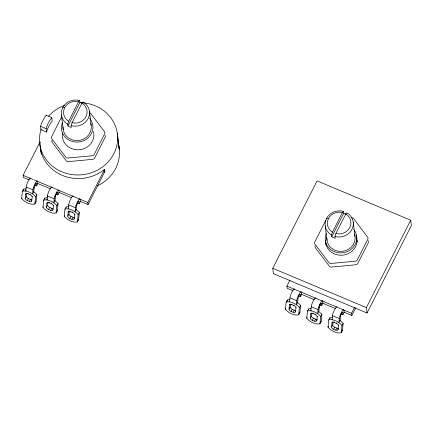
<?xml version="1.0" encoding="UTF-8"?>
<svg xmlns="http://www.w3.org/2000/svg" width="433" height="433" viewBox="0 0 433 433"><rect width="100%" height="100%" fill="white"/><g stroke="black" fill="none" stroke-linecap="round" stroke-linejoin="round"><path stroke-width="0.65" d="M33.146 191.446A9.661 5.239 30.5 0 1 36.789 194.677L36.047 201.962L34.84 204.008A9.661 5.239 30.5 0 1 21.65 198.466L22.397 191.186L23.599 189.14A9.661 5.239 30.5 0 1 26.24 188.918M23.458 190.504L23.599 189.14M79.97 201.242L88.056 204.636L104.905 171.408L104.64 169.249A39.116 36.112 -7 0 1 62.303 175.387A39.116 36.112 -7 0 1 39.966 142.078L23.117 175.311L30.775 178.526A5.418 1.099 -67.2 0 0 28.491 180.48A5.418 1.099 -67.2 0 0 26.153 187.018L25.736 191.045L26.191 190.276M31.901 200.463L31.598 200.972A2.354 1.277 30.5 0 1 29.336 201.437L27.209 200.544A2.354 1.277 30.5 0 1 25.217 198.292L25.634 194.222L26.164 193.324M25.217 198.292L26.424 196.241L26.711 193.443M31.598 200.972L32.318 196.393M34.938 185.21L36.637 185.925L37.85 183.543L37.584 181.384A5.418 1.099 -67.2 0 0 35.3 183.343A5.418 1.099 -67.2 0 0 32.957 189.881L32.545 193.903L33.752 191.857L34.164 187.83A2.593 0.525 -67.2 0 1 35.284 184.707A2.593 0.525 -67.2 0 1 36.372 183.771L35.522 183.413M34.84 204.008L35.587 196.728L36.789 194.677M54.417 200.382A9.661 5.239 30.5 0 1 58.065 203.618L57.318 210.898L56.117 212.944A9.661 5.239 30.5 0 1 42.927 207.402L43.668 200.122L44.875 198.076A9.661 5.239 30.5 0 1 47.511 197.854M44.783 198.985L44.875 198.076M52.084 187.733L52.052 187.462A5.418 1.099 -67.2 0 0 49.768 189.421A5.418 1.099 -67.2 0 0 47.424 195.96L47.013 199.981L47.392 199.342M53.178 209.399L52.875 209.908A2.354 1.277 30.5 0 1 50.607 210.373L48.48 209.48A2.354 1.277 30.5 0 1 46.493 207.228L46.91 203.158L47.359 202.39M46.493 207.228L47.695 205.182L47.982 202.384M52.875 209.908L53.595 205.329M56.214 194.152L57.914 194.866L59.121 192.479L58.856 190.325A5.418 1.099 -67.2 0 0 56.577 192.279A5.418 1.099 -67.2 0 0 54.233 198.817L53.822 202.844L55.023 200.793L55.44 196.771A2.593 0.525 -67.2 0 1 56.555 193.643A2.593 0.525 -67.2 0 1 57.649 192.707L56.799 192.349M56.117 212.944L56.858 205.664L58.065 203.618M75.488 209.188A9.661 5.239 30.5 0 1 79.342 212.554L78.595 219.834L77.388 221.885A9.661 5.239 30.5 0 1 64.198 216.343L64.945 209.063L66.152 207.012A9.661 5.239 30.5 0 1 68.56 206.779M66.103 207.467L66.152 207.012M73.323 196.403A5.418 1.099 -67.2 0 0 71.039 198.357A5.418 1.099 -67.2 0 0 68.701 204.896L68.29 208.923L68.663 208.278M74.449 218.335L74.151 218.849A2.354 1.277 30.5 0 1 71.883 219.309L69.756 218.416A2.354 1.277 30.5 0 1 67.77 216.164L68.187 212.094L68.787 211.071M67.77 216.164L68.971 214.119L69.285 211.066M74.151 218.849L74.866 214.265M77.485 203.088L79.19 203.802L80.397 201.421L80.132 199.261A5.418 1.099 -67.2 0 0 77.848 201.215A5.418 1.099 -67.2 0 0 75.51 207.753L75.098 211.78L76.3 209.734L76.711 205.707A2.593 0.525 -67.2 0 1 77.832 202.579A2.593 0.525 -67.2 0 1 78.925 201.643L78.075 201.285M77.388 221.885L78.135 214.6L79.342 212.554M296.951 302.272A9.661 5.239 30.5 0 1 300.599 305.503L299.853 312.788L298.651 314.834A9.661 5.239 30.5 0 1 285.461 309.292L286.202 302.012L287.409 299.966A9.661 5.239 30.5 0 1 289.818 299.728M287.268 301.33L287.317 300.875M287.36 300.421L287.409 299.966M294.602 289.488L294.586 289.352A5.418 1.099 -67.2 0 0 292.302 291.306A5.418 1.099 -67.2 0 0 289.958 297.85L289.547 301.871L289.921 301.233M295.712 311.289L295.409 311.798A2.354 1.277 30.5 0 1 293.141 312.263L291.014 311.37A2.354 1.277 30.5 0 1 289.028 309.119L289.444 305.048L289.969 304.15M289.028 309.119L290.229 307.067L290.516 304.269M295.409 311.798L296.129 307.219M298.748 296.037L300.448 296.751L301.655 294.37L301.39 292.21A5.418 1.099 -67.2 0 0 299.106 294.169A5.418 1.099 -67.2 0 0 296.767 300.708L296.356 304.735L297.558 302.683L297.969 298.662A2.593 0.525 -67.2 0 1 299.089 295.533A2.593 0.525 -67.2 0 1 300.183 294.597L299.333 294.24M298.651 314.834L299.392 307.554L300.599 305.503M318.228 311.208A9.661 5.239 30.5 0 1 321.876 314.445L321.129 321.724L319.922 323.77A9.661 5.239 30.5 0 1 306.732 318.233L307.479 310.948L308.68 308.902A9.661 5.239 30.5 0 1 311.094 308.664M308.637 309.357L308.68 308.902M315.83 298.131A5.418 1.099 -67.2 0 0 313.476 300.426A5.418 1.099 -67.2 0 0 311.235 306.786L310.824 310.807L311.121 310.299M317.135 319.971L316.685 320.739A2.354 1.277 30.5 0 1 314.418 321.199L312.29 320.306A2.354 1.277 30.5 0 1 310.304 318.055L310.721 313.985L311.17 313.216M310.304 318.055L311.506 316.009L311.82 312.956M316.685 320.739L317.4 316.155M319.597 304.8L321.724 305.693L322.931 303.306L322.666 301.151A5.418 1.099 -67.2 0 0 320.382 303.105A5.418 1.099 -67.2 0 0 318.044 309.644L317.627 313.671L318.834 311.619L319.245 307.598A2.593 0.525 -67.2 0 1 320.366 304.469A2.593 0.525 -67.2 0 1 321.459 303.533L320.604 303.176M319.922 323.77L320.669 316.491L321.876 314.445M339.293 320.014A9.661 5.239 30.5 0 1 343.147 323.381L342.4 330.66L341.199 332.712A9.661 5.239 30.5 0 1 328.008 327.169L328.755 319.89L329.957 317.838A9.661 5.239 30.5 0 1 332.365 317.606M329.914 318.293L329.957 317.838M320.967 300.437L337.134 307.23A5.418 1.099 -67.2 0 0 334.85 309.184A5.418 1.099 -67.2 0 0 332.506 315.722L332.095 319.749L332.398 319.235M338.411 328.907L337.957 329.675A2.354 1.277 30.5 0 1 335.694 330.135L333.567 329.242A2.354 1.277 30.5 0 1 331.575 326.991L331.992 322.921L332.593 321.898M331.575 326.991L332.782 324.945L333.091 321.892M337.957 329.675L338.752 324.966M340.868 313.736L342.996 314.629L344.208 312.247L343.943 310.088A5.418 1.099 -67.2 0 0 341.659 312.041A5.418 1.099 -67.2 0 0 339.315 318.585L338.904 322.607L340.111 320.561L340.522 316.534A2.593 0.525 -67.2 0 1 341.642 313.405A2.593 0.525 -67.2 0 1 342.73 312.469L341.881 312.112M341.199 332.712L341.946 325.427L343.147 323.381M67.954 126.003L67.732 124.206L68.641 121.3L78.584 101.69L79.71 100.58L79.932 102.377L67.954 126.003A14.137 13.055 -7 0 0 71.358 127.432L71.136 125.635L72.046 122.728L81.989 103.119L83.114 102.009A14.137 13.055 -7 0 1 88.186 118.474A14.137 13.055 -7 0 1 71.136 125.635M331.759 236.829L331.543 235.032L332.447 232.126L342.389 212.516L343.521 211.407L343.737 213.204L331.759 236.829A14.137 13.055 -7 0 0 335.164 238.258L334.947 236.461L335.851 233.555L345.794 213.945L346.925 212.836A14.137 13.055 -7 0 1 351.997 229.301A14.137 13.055 -7 0 1 334.947 236.461M61.443 117.251L51.63 136.606A2.354 2.176 -7 0 0 51.819 138.771L65.735 157.136A2.354 2.176 -7 0 0 67.862 158.029L92.245 155.756A2.354 2.176 -7 0 0 94.177 154.478L104.645 133.835A2.354 2.176 -7 0 0 104.456 131.67L90.54 113.3A2.354 2.176 -7 0 0 89.469 112.531M88.056 204.636L87.791 202.476L104.64 169.249M272.763 268.287L317.08 180.886L410.69 220.208L411.35 225.604L367.038 313.005L273.429 273.683L272.763 268.287L366.372 307.614L367.038 313.005M293.081 290.765L287.187 288.291L286.922 286.137L289.931 280.2M343.78 312.069L351.867 315.462L351.601 313.308L354.611 307.37M351.867 315.462L355.774 307.749M366.372 307.614L410.69 220.208M21.65 198.466L21.953 197.957M25.634 194.222A2.354 1.277 30.5 0 1 27.901 193.757L28.205 193.248M32.015 196.901A2.354 1.277 30.5 0 0 30.029 194.65L30.332 194.141M27.209 200.544L28.41 198.493A2.354 1.277 30.5 0 1 26.424 196.241M29.336 201.437L30.537 199.386A2.354 1.277 30.5 0 0 31.912 199.645M42.927 207.402L43.224 206.893M46.91 203.158A2.354 1.277 30.5 0 1 49.178 202.698L49.476 202.184M53.291 205.837A2.354 1.277 30.5 0 0 51.305 203.591L51.603 203.077M48.48 209.48L49.687 207.429A2.354 1.277 30.5 0 1 47.695 205.182M50.607 210.373L51.814 208.327A2.354 1.277 30.5 0 0 52.999 208.592M64.198 216.343L64.501 215.829M68.187 212.094A2.354 1.277 30.5 0 1 70.449 211.634L70.752 211.12M74.568 214.779A2.354 1.277 30.5 0 0 72.576 212.527L72.879 212.013M69.756 218.416L70.963 216.37A2.354 1.277 30.5 0 1 68.971 214.119M71.883 219.309L73.09 217.263A2.354 1.277 30.5 0 0 74.633 217.496M285.461 309.292L285.758 308.783M289.444 305.048A2.354 1.277 30.5 0 1 291.712 304.583L292.01 304.074M295.826 307.728A2.354 1.277 30.5 0 0 293.839 305.476L294.137 304.967M291.014 311.37L292.221 309.319A2.354 1.277 30.5 0 1 290.229 307.067M293.141 312.263L294.348 310.212A2.354 1.277 30.5 0 0 295.891 310.45M306.732 318.233L307.186 317.465M310.721 313.985A2.354 1.277 30.5 0 1 312.983 313.524L313.286 313.01M317.102 316.669A2.354 1.277 30.5 0 0 315.11 314.418L315.413 313.903M312.29 320.306L313.492 318.26A2.354 1.277 30.5 0 1 311.506 316.009M314.418 321.199L315.619 319.153A2.354 1.277 30.5 0 0 317.167 319.386M328.008 327.169L328.458 326.401M331.992 322.921A2.354 1.277 30.5 0 1 334.26 322.461L334.563 321.946M338.373 325.605A2.354 1.277 30.5 0 0 336.387 323.354L336.69 322.839M333.567 329.242L334.769 327.196A2.354 1.277 30.5 0 1 332.782 324.945M335.694 330.135L336.896 328.09A2.354 1.277 30.5 0 0 338.444 328.322M67.732 124.206A14.137 13.055 -7 0 1 62.661 107.747L64.674 107.741A11.783 10.879 -7 0 1 78.584 101.69M331.543 235.032A14.137 13.055 -7 0 1 326.466 218.573L328.485 218.568A11.783 10.879 -7 0 1 342.389 212.516M46.169 115.216L51.798 117.576L52.214 120.991A32.989 30.456 -7 0 0 46.575 132.119L40.951 129.754L40.529 126.339A39.116 36.112 -7 0 1 46.169 115.216L46.196 115.427M40.529 126.339L46.158 128.704L46.575 132.119M31.203 178.705L32.903 179.419M33.752 179.776L34.18 179.955M34.602 180.133L35.03 180.312M35.457 180.491L36.307 180.848M36.735 181.026L52.474 187.641M52.902 187.819L54.601 188.534M55.029 188.712L57.584 189.789M58.433 190.147L74.178 196.761M74.6 196.939L76.305 197.654M76.728 197.832L77.155 198.011M77.577 198.19L87.791 202.476M286.922 286.137L295.858 289.888M296.286 290.067L296.713 290.245M297.135 290.424L298.84 291.138M299.263 291.317L315.256 298.039M315.857 298.288L316.285 298.467M316.707 298.646L317.562 299.003M317.984 299.181L318.412 299.365M318.834 299.544L320.539 300.258M337.556 307.408L337.984 307.587M338.411 307.766L339.261 308.123M339.689 308.301L340.111 308.48M340.538 308.659L342.238 309.373M342.665 309.552L351.601 313.308M29.271 179.939L23.382 177.465L23.117 175.311M37.422 183.365L50.504 188.858M58.699 192.301L71.781 197.8M301.233 294.191L314.315 299.69M322.504 303.127L335.591 308.626M33.736 187.651L34.164 187.83M54.585 196.414L55.44 196.771M75.862 205.35L76.711 205.707M297.119 298.299L297.969 298.662M318.396 307.241L319.245 307.598M340.094 316.355L340.522 316.534M26.153 187.018L32.957 189.881M47.424 195.96L54.233 198.817M68.701 204.896L75.51 207.753M289.958 297.85L296.767 300.708M311.235 306.786L318.044 309.644M332.506 315.722L339.315 318.585M27.901 193.757L30.029 194.65M49.178 202.698L51.305 203.591M70.449 211.634L72.576 212.527M291.712 304.583L293.839 305.476M312.983 313.524L315.11 314.418M334.26 322.461L336.387 323.354M28.41 198.493L30.537 199.386M49.687 207.429L51.814 208.327M70.963 216.37L73.09 217.263M292.221 309.319L294.348 310.212M313.492 318.26L315.619 319.153M334.769 327.196L336.896 328.09M353.247 222.069L354.99 236.283M342.73 312.469L342.996 314.629M325.232 225.918L327.007 240.353M321.459 303.533L321.724 305.693M300.183 294.597L300.448 296.751M117.511 135.02L119.259 149.163L117.289 133.191M89.436 111.243L91.179 125.456M78.925 201.643L79.19 203.802M61.426 115.086L63.196 129.521M57.649 192.707L57.914 194.866M39.966 142.078L40.047 142.755M36.372 183.771L36.637 185.925M315.159 245.76A2.354 2.176 -7 0 0 315.408 247.8L329.324 266.165A2.354 2.176 -7 0 0 331.451 267.058L355.834 264.779A2.354 2.176 -7 0 0 357.766 263.508L368.234 242.864A2.354 2.176 -7 0 0 368.045 240.699M325.962 245.04A15.788 14.576 -7 0 1 325.989 243.579M357.046 240.51A15.788 14.576 -7 0 1 357.349 241.977M325.784 220.706A2.354 2.176 -7 0 0 325.243 221.393L314.775 242.036A2.354 2.176 -7 0 0 314.97 244.207L328.88 262.571A2.354 2.176 -7 0 0 331.007 263.464L355.39 261.186A2.354 2.176 -7 0 0 357.328 259.914L367.79 239.27A2.354 2.176 -7 0 0 367.601 237.1L353.685 218.735A2.354 2.176 -7 0 0 351.558 217.842M356.137 235.476A15.788 14.576 -7 0 1 343.732 255.026A15.788 14.576 -7 0 1 325.524 240.472M354.454 234.107A14.137 13.055 -7 0 1 342.714 251.259A14.137 13.055 -7 0 1 326.904 237.717M326.466 218.573A14.137 13.055 -7 0 1 343.521 211.407M345.794 213.945A11.783 10.879 -7 0 1 349.761 227.504A11.783 10.879 -7 0 1 335.851 233.555M332.447 232.126A11.783 10.879 -7 0 1 328.485 218.568M343.737 213.204A14.137 13.055 -7 0 1 346.129 214.097M353.853 229.636A15.788 14.576 -7 0 1 343.082 252.742A15.788 14.576 -7 0 1 326.195 233.549M328.755 319.89A9.661 5.239 30.5 0 1 341.946 325.427M342.4 330.66A9.661 5.239 30.5 0 1 341.724 330.817M286.202 302.012A9.661 5.239 30.5 0 1 299.392 307.554M299.853 312.788A9.661 5.239 30.5 0 1 299.176 312.94M307.479 310.948A9.661 5.239 30.5 0 1 320.669 316.491M321.129 321.724A9.661 5.239 30.5 0 1 320.452 321.876M80.062 102.664A39.116 36.112 -7 0 1 117.359 142.565A39.116 36.112 -7 0 1 70.492 174.331A39.116 36.112 -7 0 1 41.178 129.018M48.588 116.179A39.116 36.112 -7 0 1 64.479 105.349M46.158 128.704A32.989 30.456 -7 0 1 51.798 117.576M118.377 144.416A39.116 36.112 -7 0 1 97.149 185.914M90.643 123.281A14.137 13.055 -7 0 1 78.903 140.427A14.137 13.055 -7 0 1 63.099 126.891M62.661 107.747A14.137 13.055 -7 0 1 79.71 100.58M81.989 103.119A11.783 10.879 -7 0 1 85.951 116.677A11.783 10.879 -7 0 1 72.046 122.728M68.641 121.3A11.783 10.879 -7 0 1 64.674 107.741M79.932 102.377A14.137 13.055 -7 0 1 82.319 103.271M89.728 118.42A15.788 14.576 -7 0 1 79.542 141.878A15.788 14.576 -7 0 1 62.384 122.723M64.945 209.063A9.661 5.239 30.5 0 1 78.135 214.6M78.595 219.834A9.661 5.239 30.5 0 1 77.918 219.991M22.397 191.186A9.661 5.239 30.5 0 1 35.587 196.728M36.047 201.962A9.661 5.239 30.5 0 1 35.365 202.114M43.668 200.122A9.661 5.239 30.5 0 1 56.858 205.664M57.318 210.898A9.661 5.239 30.5 0 1 56.642 211.05M104.905 171.408A39.116 36.112 -7 0 1 103.871 172.226M41.471 154.348A39.116 36.112 -7 0 1 40.28 147.366M52.074 140.2A2.354 2.176 -7 0 0 52.263 142.365L66.179 160.735A2.354 2.176 -7 0 0 68.306 161.628L92.684 159.349A2.354 2.176 -7 0 0 94.621 158.072L105.089 137.429A2.354 2.176 -7 0 0 104.975 135.377M93.458 131.48A15.788 14.576 -7 0 1 78.741 149.791A15.788 14.576 -7 0 1 62.579 133.126"/></g></svg>
